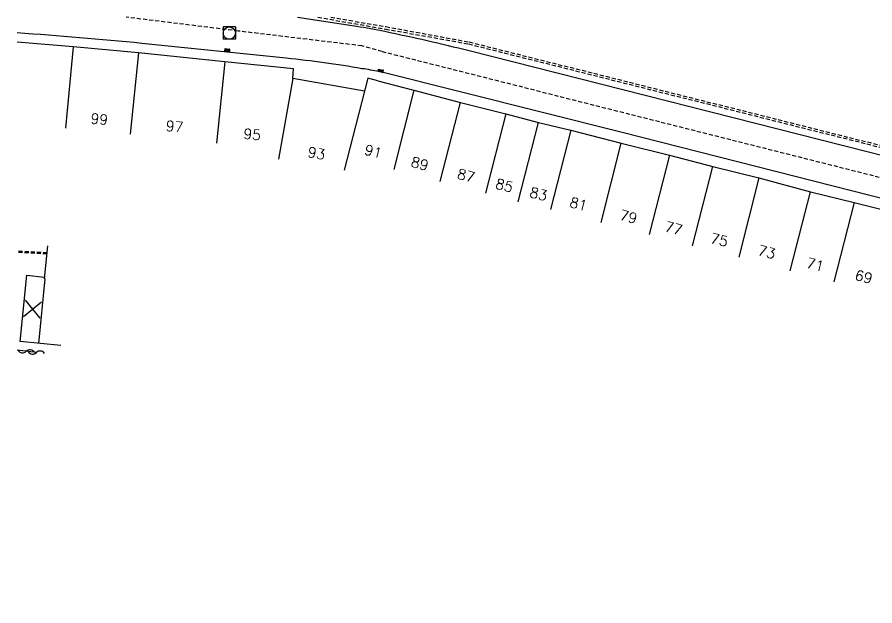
# Model space of a CAD drawing. Header units: millimetres. Extents: x 183999 to 185000, y 128000 to 129001.
# Drawn here: x 184000 to 184104.9, y 128928 to 129000 of the extents above; entities that cross this region are included whole.
import ezdxf
from ezdxf.enums import TextEntityAlignment as Align

# ---------------------------------------------------------------- set-up
doc = ezdxf.new("R2010")
doc.units = ezdxf.units.MM
doc.linetypes.add('DASHED', pattern=[0.75, 0.5, -0.25])
doc.layers.get('0').update_dxf_attribs({"linetype": 'CONTINUOUS'})
for name, color, linetype in [('W0001', 6, 'DASHED'), ('W0008', 7, 'CONTINUOUS'), ('W0100', 7, 'CONTINUOUS'), ('W0112', 1, 'DASHED'), ('W0310', 3, 'CONTINUOUS'), ('W0400', 7, 'CONTINUOUS'), ('W0420', 7, 'CONTINUOUS'), ('W0991', 7, 'CONTINUOUS'), ('W1102', 7, 'CONTINUOUS')]:
    doc.layers.add(name, color=color, linetype=linetype)
doc.styles.get("Standard").update_dxf_attribs({"font": 'romans.shx', "width": 0.85})

# ---------------------------------------------------------------- blocks, each defined once
blk = doc.blocks.new('t310o')
at = {"color": 0, "linetype": 'Continuous'}
for centre, start, end in [((-0.5, 0.38), 216.8699, 323.1304), ((0.5, -0.37), 36.8699, 143.1303)]:
    blk.add_arc(centre, 0.625, start, end, dxfattribs=at)
blk = doc.blocks.new('t991o')
at = {"color": 0, "linetype": 'Continuous'}
for p, q in [((-1, 1), (1, -1)), ((-1, -1), (1, 1))]:
    blk.add_line(p, q, dxfattribs=at)
blk = doc.blocks.new('T400')
for p, q in [((-0.15, 0.3), (0.15, 0.3)), ((-0.15, -0.25), (-0.15, 0.3)), ((-0.15, 0.15), (0.15, 0.15)), ((-0.15, 0), (0.15, 0)), ((0.15, 0.3), (0.15, -0.25)), ((-0.15, -0.15), (0.15, -0.15)), ((-0.15, -0.25), (-0.15, -0.3)), ((-0.15, -0.3), (0.15, -0.3)), ((0.15, -0.3), (0.15, -0.25))]:
    blk.add_line(p, q)
blk = doc.blocks.new('T420')
for p, q in [((0.75, 0.75), (-0.75, 0.75)), ((-0.75, 0.75), (-0.75, -0.75)), ((0.75, 0.75), (0.75, -0.75)), ((0.75, -0.75), (-0.75, -0.75))]:
    blk.add_line(p, q)
blk.add_ellipse((0, 0), major_axis=(-0.53, 0.53), ratio=1, start_param=3.926991, end_param=10.210176)

msp = doc.modelspace()

# ---------------------------------------------------------------- linework, layer by layer
at = {"layer": 'W0001'}
msp.add_lwpolyline([(184044.64, 128995.81), (184042.17, 128996.49), (184027.06, 128998.3), (184013.33, 129000)], dxfattribs=at)
at = {"layer": 'W0001', "flags": 128}
msp.add_lwpolyline([(184044.64, 128995.81), (184044.64, 128995.81), (184188.93, 128959.36), (184211.74, 128953.39), (184243.44, 128946.36), (184294.31, 128935.33), (184348.82, 128922.46), (184371.47, 128914.27), (184389.02, 128907.05), (184397.98, 128898), (184425.42, 128866.37), (184443.46, 128851.01), (184458.37, 128840.27), (184466.89, 128835.81), (184508.17, 128820.28), (184515.26, 128817.53), (184537.93, 128808.74), (184543.6, 128803.72), (184551.86, 128868.92)], dxfattribs=at)
at = {"layer": 'W0008', "flags": 128}
for points in [[(184034.29, 129000), (184041.51, 128998.9, -0.013575), (184045, 128998.27)], [(184045, 128998.27), (184045, 128998.27), (184045, 128998.27, -0.009461), (184055.29, 128995.92), (184109.16, 128982.29), (184181.74, 128963.87, 0.0007), (184191.89, 128961.27, 0.0031), (184203.41, 128958.48)], [(184044.28, 128993.34, 0.017532), (184042.18, 128993.7, 0.0188), (184032.93, 128994.97), (184015.27, 128996.79, 0.00684), (184000, 128998.07, 0.0053)]]:
    msp.add_lwpolyline(points, format="xyb", dxfattribs=at)
msp.add_lwpolyline([(184181.93, 128958.49), (184074.02, 128985.88), (184044.28, 128993.34)], dxfattribs=at)
at = {"layer": 'W0100', "flags": 128}
for points in [[(184044.11, 128992.23), (184042.89, 128992.55), (184042.49, 128990.97), (184033.71, 128992.5), (184033.83, 128993.7), (184025.39, 128994.55), (184014.86, 128995.63), (184006.86, 128996.39), (184000, 128996.93)], [(184044.11, 128992.23), (184048.55, 128991.06), (184054.25, 128989.58), (184059.78, 128988.18), (184063.79, 128987.12), (184067.73, 128986.19), (184073.92, 128984.58), (184079.8, 128983.11), (184085.11, 128981.73), (184090.75, 128980.35), (184097.06, 128978.66), (184102.41, 128977.32), (184108.92, 128975.69), (184114.91, 128974.14), (184114.57, 128972.84), (184120.65, 128971.11), (184126.89, 128969.47), (184132.72, 128967.75), (184138.99, 128965.92), (184144.47, 128964.52), (184143.14, 128959.7)]]:
    msp.add_lwpolyline(points, dxfattribs=at)
at = {"layer": 'W0100'}
for points in [[(184002.64, 128960.12), (184003.42, 128968.01), (184003.34, 128968.02), (184003.76, 128972.04)], [(184005.36, 128959.85), (184000.38, 128960.34), (184001.19, 128968.46), (184003.36, 128968.23)]]:
    msp.add_lwpolyline(points, dxfattribs=at)
at = {"layer": 'W0112'}
for p, q in [((184045.06, 128998.55), (184055.24, 128996.73)), ((184045.11, 128998.84), (184055.3, 128996.97)), ((184055.24, 128996.73), (184109.31, 128983.16)), ((184055.3, 128996.97), (184109.37, 128983.4))]:
    msp.add_line(p, q, dxfattribs=at)
for points in [[(184036.78, 129000), (184045.06, 128998.55)], [(184038.38, 129000), (184045.11, 128998.84)], [(184003.67, 128971.2), (184000, 128971.4)], [(184003.66, 128971.05), (184000, 128971.25)]]:
    msp.add_lwpolyline(points, dxfattribs=at)
at = {"layer": 'W0310'}
msp.add_lwpolyline([(184002.35, 128959), (184000, 128959.29)], dxfattribs=at)
at = {"layer": 'W1102'}
for p, q in [((184006.86, 128996.39), (184005.92, 128986.43)), ((184014.86, 128995.63), (184013.84, 128985.68)), ((184025.39, 128994.55), (184024.39, 128984.6)), ((184033.71, 128992.5), (184031.98, 128982.65)), ((184042.49, 128990.97), (184040, 128981.28)), ((184048.55, 128991.06), (184046.07, 128981.37)), ((184051.77, 128979.89), (184054.25, 128989.58)), ((184059.78, 128988.18), (184057.29, 128978.49)), ((184061.32, 128977.43), (184063.79, 128987.12)), ((184067.73, 128986.19), (184065.26, 128976.5)), ((184071.45, 128974.89), (184073.92, 128984.58)), ((184079.8, 128983.11), (184077.33, 128973.42)), ((184082.64, 128972.04), (184085.11, 128981.73)), ((184090.75, 128980.35), (184088.28, 128970.66)), ((184094.59, 128968.97), (184097.06, 128978.66)), ((184102.41, 128977.32), (184099.94, 128967.63))]:
    msp.add_line(p, q, dxfattribs=at)

# ---------------------------------------------------------------- block references
at = {"layer": 'W0310', "rotation": 173.142716019207}
for p in [(184001.11, 128959.15), (184002.35, 128959)]:
    msp.add_blockref('t310o', p, dxfattribs=at)
at = {"layer": 'W0400'}
for p, rotation in [((184025.72, 128995.97), 84.08593212409409), ((184044.49, 128993.43), 77.25774046182246)]:
    msp.add_blockref('T400', p, dxfattribs=dict(at, rotation=rotation))
at = {"layer": 'W0420'}
msp.add_blockref('T420', (184025.96, 128998.06), dxfattribs=at)
at = {"layer": 'W0991', "rotation": 354.3289136157404}
msp.add_blockref('t991o', (184001.87, 128964.29), dxfattribs=at)

# ---------------------------------------------------------------- texts
at = {"layer": 'W0991'}
for s, rotation, p in [('99', 354.571, (184010.06, 128987.54)), ('97', 354.1601, (184019.26, 128986.63)), ('95', 354.2442, (184028.76, 128985.67)), ('93', 350.0703, (184036.63, 128983.36)), ('91', 345.2106, (184043.58, 128983.58)), ('89', 345.4745, (184049.27, 128982.09)), ('87', 345.7916, (184054.93, 128980.64)), ('85', 345.2125, (184059.61, 128979.43)), ('83', 346.6596, (184063.8, 128978.38)), ('81', 345.419, (184068.69, 128977.16)), ('79', 345.9647, (184074.8, 128975.6)), ('77', 345.4255, (184080.32, 128974.19)), ('75', 346.256, (184085.91, 128972.78)), ('73', 345.0729, (184091.72, 128971.29)), ('71', 345.8899, (184097.66, 128969.75)), ('69', 345.906, (184103.59, 128968.26))]:
    msp.add_text(s, height=1.25, rotation=rotation, dxfattribs=at).set_placement(p, align=Align.MIDDLE)

doc.saveas('drawing.dxf')
